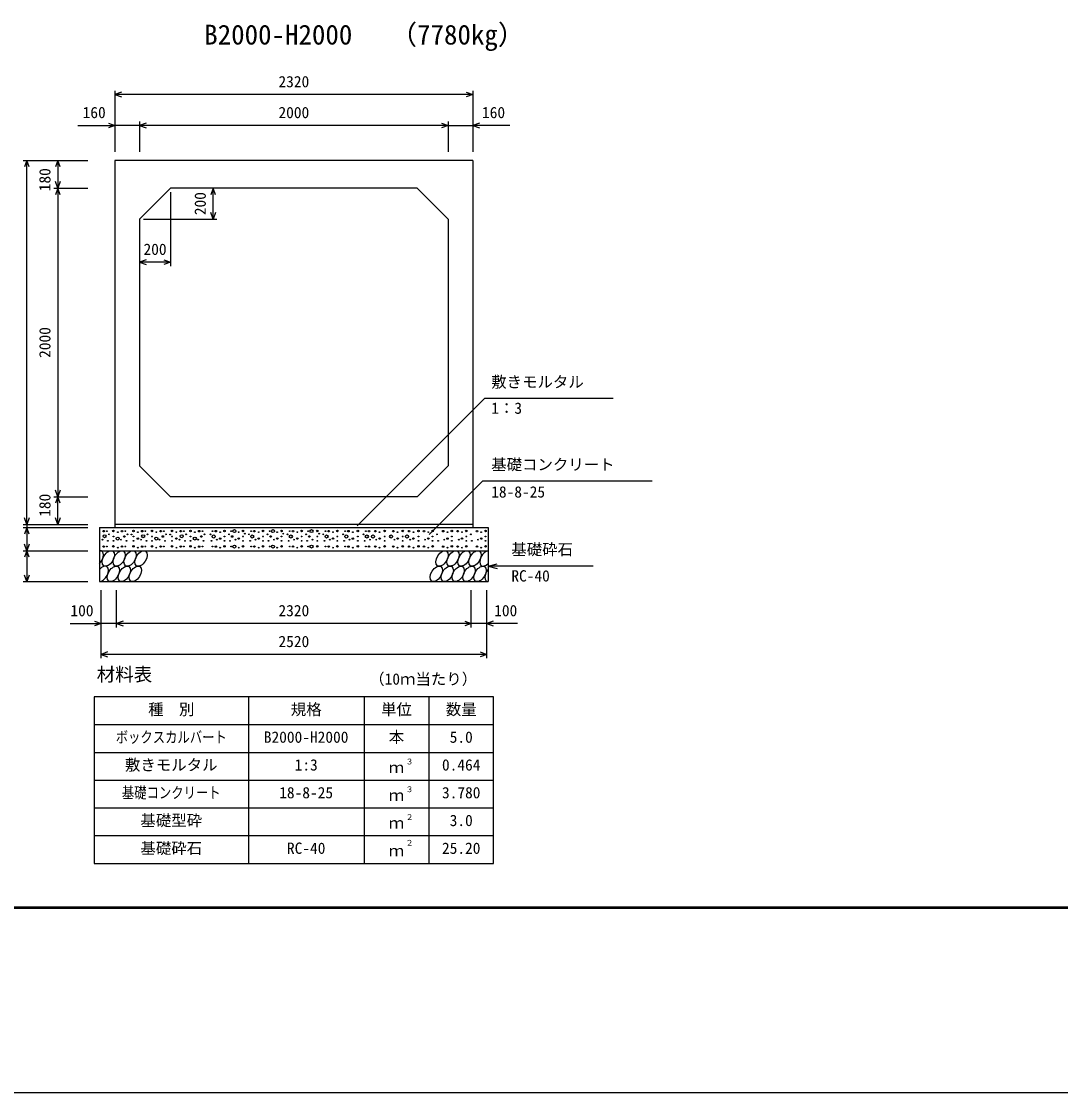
# Model space of a CAD drawing. Units: millimetres, scale not verified. Extents: x -25170 to 75630, y 0 to 35640.
# Drawn here: x 58423 to 65160, y 0 to 6943 of the extents above; entities that cross this region are included whole.
import ezdxf
from ezdxf.enums import TextEntityAlignment as Align

# ---------------------------------------------------------------- set-up
doc = ezdxf.new("R2010")
doc.units = ezdxf.units.MM
doc.header["$LTSCALE"] = 60
for name, color, linetype, lineweight in [('Defpoints_3', 5, 'Continuous', 25), ('DIM', 7, 'Continuous', 25), ('HATCH', 6, 'Continuous', 25), ('HYO', 3, 'Continuous', 25), ('HYO2', 4, 'Continuous', 25), ('OUTLINE', 3, 'Continuous', 25), ('TXT', 7, 'Continuous', 25), ('WAKU', 3, 'Continuous', 50)]:
    doc.layers.add(name, color=color, linetype=linetype, lineweight=lineweight)
doc.styles.add('ＭＳ ゴシック', font='')
doc.styles.get('ＭＳ ゴシック').set_extended_font_data('MS Gothic')

msp = doc.modelspace()

# ---------------------------------------------------------------- linework, layer by layer
at = {"layer": 'Defpoints_3'}
msp.add_line((25230, 0), (75630, 0), dxfattribs=at)
at = {"layer": 'DIM'}
for p, q in [((59029.98, 6493.78), (59029.98, 6096.89)), ((59072.27, 6484.17), (59029.98, 6468.78)), ((61349.98, 6468.78), (59029.98, 6468.78)), ((59029.98, 6468.78), (59072.27, 6453.39)), ((61307.7, 6484.17), (61349.98, 6468.78)), ((61349.98, 6468.78), (61307.7, 6453.39)), ((61349.98, 6493.78), (61349.98, 6096.89)), ((58789.24, 6268.78), (59029.98, 6268.78)), ((58987.7, 6284.17), (59029.98, 6268.78)), ((59029.98, 6268.78), (58987.7, 6253.39)), ((59189.98, 6268.78), (59029.98, 6268.78)), ((59189.98, 6293.78), (59189.98, 6096.89)), ((59232.27, 6284.17), (59189.98, 6268.78)), ((61189.98, 6268.78), (59189.98, 6268.78)), ((59189.98, 6268.78), (59232.27, 6253.39)), ((61147.7, 6284.17), (61189.98, 6268.78)), ((61189.98, 6268.78), (61147.7, 6253.39)), ((61189.98, 6293.78), (61189.98, 6096.89)), ((61189.98, 6268.78), (61349.98, 6268.78)), ((61392.27, 6284.17), (61349.98, 6268.78)), ((61590.73, 6268.78), (61349.98, 6268.78)), ((61349.98, 6268.78), (61392.27, 6253.39)), ((58433.88, 6041.89), (58854.98, 6041.89)), ((58458.88, 6041.89), (58443.49, 5999.6)), ((58458.88, 3681.89), (58458.88, 6041.89)), ((58474.27, 5999.6), (58458.88, 6041.89)), ((58658.88, 6041.89), (58643.49, 5999.6)), ((58658.88, 6041.89), (58658.88, 5861.89)), ((58674.27, 5999.6), (58658.88, 6041.89)), ((58658.88, 5861.89), (58643.49, 5904.17)), ((58674.27, 5904.17), (58658.88, 5861.89)), ((58633.88, 5861.89), (58854.98, 5861.89)), ((58658.88, 5861.89), (58643.49, 5819.6)), ((58658.88, 5861.89), (58658.88, 3861.89)), ((58674.27, 5819.6), (58658.88, 5861.89)), ((59389.98, 5836.89), (59389.98, 5357.17)), ((59666.05, 5861.89), (59650.66, 5819.6)), ((59666.05, 5661.89), (59666.05, 5861.89)), ((59681.44, 5819.6), (59666.05, 5861.89)), ((59666.05, 5661.89), (59650.66, 5704.17)), ((59681.44, 5704.17), (59666.05, 5661.89)), ((59214.98, 5661.89), (59691.05, 5661.89)), ((59232.27, 5397.56), (59189.98, 5382.17)), ((59389.98, 5382.17), (59189.98, 5382.17)), ((59189.98, 5382.17), (59232.27, 5366.78)), ((59347.7, 5397.56), (59389.98, 5382.17)), ((59389.98, 5382.17), (59347.7, 5366.78)), ((60601.17, 3672.31), (61426.48, 4497.62)), ((62258.89, 4497.62), (61426.48, 4497.62)), ((61068.01, 3618.16), (61412.07, 3962.22)), ((62511.62, 3962.22), (61412.07, 3962.22)), ((58658.88, 3861.89), (58643.49, 3904.17)), ((58674.27, 3904.17), (58658.88, 3861.89)), ((58633.88, 3861.89), (58854.98, 3861.89)), ((58658.88, 3861.89), (58643.49, 3819.6)), ((58658.88, 3681.89), (58658.88, 3861.89)), ((58674.27, 3819.6), (58658.88, 3861.89)), ((58433.88, 3681.89), (58854.98, 3681.89)), ((58458.88, 3681.89), (58443.49, 3724.17)), ((58474.27, 3724.17), (58458.88, 3681.89)), ((58458.88, 3681.89), (58458.88, 3661.89)), ((58658.88, 3681.89), (58643.49, 3724.17)), ((58674.27, 3724.17), (58658.88, 3681.89)), ((58433.88, 3661.89), (58854.98, 3661.89)), ((58458.88, 3661.89), (58443.49, 3619.6)), ((58458.88, 3661.89), (58458.88, 3511.89)), ((58474.27, 3619.6), (58458.88, 3661.89)), ((58458.88, 3511.89), (58443.49, 3554.17)), ((58474.27, 3554.17), (58458.88, 3511.89)), ((58433.88, 3511.89), (58854.98, 3511.89)), ((58458.88, 3511.89), (58443.49, 3469.6)), ((58458.88, 3511.89), (58458.88, 3311.89)), ((58474.27, 3469.6), (58458.88, 3511.89)), ((61449.98, 3411.89), (61507.94, 3427.42)), ((62129.79, 3411.89), (61449.98, 3411.89)), ((61449.98, 3411.89), (61507.94, 3396.36)), ((58458.88, 3311.89), (58443.49, 3354.17)), ((58474.27, 3354.17), (58458.88, 3311.89)), ((58433.88, 3311.89), (58854.98, 3311.89)), ((58939.98, 2815.28), (58939.98, 3256.89)), ((59039.98, 3015.28), (59039.98, 3256.89)), ((61339.98, 3015.28), (61339.98, 3256.89)), ((61339.98, 3015.28), (61339.98, 3256.89)), ((61439.98, 2815.28), (61439.98, 3256.89)), ((58897.7, 3055.67), (58939.98, 3040.28)), ((59082.27, 3055.67), (59039.98, 3040.28)), ((61297.7, 3055.67), (61339.98, 3040.28)), ((61482.27, 3055.67), (61439.98, 3040.28)), ((58740.44, 3040.28), (58939.98, 3040.28)), ((58939.98, 3040.28), (58897.7, 3024.88)), ((59039.98, 3040.28), (58939.98, 3040.28)), ((61339.98, 3040.28), (59039.98, 3040.28)), ((59039.98, 3040.28), (59082.27, 3024.88)), ((61339.98, 3040.28), (61297.7, 3024.88)), ((61439.98, 3040.28), (61339.98, 3040.28)), ((61639.53, 3040.28), (61439.98, 3040.28)), ((61439.98, 3040.28), (61482.27, 3024.88)), ((58982.27, 2855.67), (58939.98, 2840.28)), ((61397.7, 2855.67), (61439.98, 2840.28)), ((61439.98, 2840.28), (58939.98, 2840.28)), ((58939.98, 2840.28), (58982.27, 2824.88)), ((61439.98, 2840.28), (61397.7, 2824.88))]:
    msp.add_line(p, q, dxfattribs=at)
at = {"layer": 'HATCH'}
for centre, radius in [((58956.02, 3639.07), 5), ((58962.56, 3606.05), 10), ((58977.05, 3639.07), 2.5), ((58991.07, 3618.05), 2.5), ((59019.95, 3639.94), 5), ((59047.99, 3632.06), 2.5), ((59076.02, 3639.07), 5), ((59097.05, 3639.07), 2.5), ((59111.07, 3618.05), 2.5), ((59137.53, 3617.15), 2.5), ((59149.95, 3639.94), 5), ((59177.99, 3632.06), 2.5), ((59206.02, 3639.07), 5), ((59212.56, 3606.05), 10), ((59227.05, 3639.07), 2.5), ((59241.07, 3618.05), 2.5), ((59269.95, 3639.94), 5), ((59297.99, 3632.06), 2.5), ((59326.02, 3639.07), 5), ((59347.05, 3639.07), 2.5), ((59361.07, 3618.05), 2.5), ((59387.53, 3617.15), 2.5), ((59399.95, 3639.94), 5), ((59427.99, 3632.06), 2.5), ((59456.02, 3639.07), 5), ((59462.56, 3606.05), 10), ((59477.05, 3639.07), 2.5), ((59491.07, 3618.05), 2.5), ((59519.95, 3639.94), 5), ((59547.99, 3632.06), 2.5), ((59576.02, 3639.07), 5), ((59597.05, 3639.07), 2.5), ((59611.07, 3618.05), 2.5), ((59648.89, 3618.05), 2.5), ((59669.92, 3604.05), 10), ((59662.91, 3639.07), 2.5), ((59683.94, 3639.07), 5), ((59711.98, 3632.06), 2.5), ((59740.01, 3639.94), 5), ((59768.89, 3618.05), 2.5), ((59782.91, 3639.07), 2.5), ((59803.94, 3639.07), 10), ((59831.98, 3632.06), 2.5), ((59860.01, 3639.94), 5), ((59871.35, 3622.37), 2.5), ((59898.89, 3618.05), 2.5), ((59919.92, 3604.05), 10), ((59912.91, 3639.07), 2.5), ((59933.94, 3639.07), 5), ((59961.98, 3632.06), 2.5), ((59990.01, 3639.94), 5), ((60018.89, 3618.05), 2.5), ((60032.91, 3639.07), 2.5), ((60053.94, 3639.07), 10), ((60081.98, 3632.06), 2.5), ((60110.01, 3639.94), 5), ((60121.35, 3622.37), 2.5), ((60148.89, 3618.05), 2.5), ((60169.92, 3604.05), 10), ((60162.91, 3639.07), 2.5), ((60183.94, 3639.07), 5), ((60211.98, 3632.06), 2.5), ((60240.01, 3639.94), 5), ((60268.89, 3618.05), 2.5), ((60282.91, 3639.07), 2.5), ((60303.94, 3639.07), 10), ((60341.84, 3639.94), 5), ((60353.18, 3622.37), 2.5), ((60380.71, 3618.05), 2.5), ((60401.74, 3604.05), 10), ((60394.73, 3639.07), 2.5), ((60415.76, 3639.07), 5), ((60443.8, 3632.06), 2.5), ((60471.84, 3639.94), 5), ((60508.78, 3618.05), 2.5), ((60529.81, 3604.05), 10), ((60522.79, 3639.07), 2.5), ((60543.83, 3639.07), 5), ((60571.86, 3632.06), 2.5), ((60604.77, 3639.94), 5), ((60641.7, 3618.05), 2.5), ((60662.73, 3604.05), 10), ((60655.72, 3639.07), 2.5), ((60676.75, 3639.07), 5), ((60703.4, 3604.05), 10), ((60717.42, 3639.07), 5), ((60745.46, 3632.06), 2.5), ((60778.36, 3639.94), 5), ((60820.25, 3604.05), 10), ((60834.27, 3639.07), 5), ((60862.3, 3632.06), 2.5), ((60895.2, 3639.94), 5), ((60922.94, 3604.05), 10), ((60936.96, 3639.07), 5), ((60965, 3632.06), 2.5), ((60997.9, 3639.94), 5), ((61033.17, 3639.07), 5), ((61061.2, 3632.06), 2.5), ((61089.24, 3639.94), 5), ((61118.12, 3618.05), 2.5), ((61157.98, 3639.07), 5), ((61186.02, 3632.06), 2.5), ((61214.06, 3639.94), 5), ((61251.62, 3639.07), 5), ((61279.66, 3632.06), 2.5), ((61307.7, 3639.94), 5), ((61336.57, 3618.05), 2.5), ((61376.44, 3639.07), 5), ((61404.47, 3632.06), 2.5), ((61432.51, 3639.94), 5), ((58949.01, 3583.91), 2.5), ((58956.02, 3539.07), 5), ((58977.05, 3539.07), 2.5), ((58984.06, 3576.04), 2.5), ((59019.95, 3539.94), 5), ((59019.95, 3604.05), 2.5), ((59019.95, 3576.04), 2.5), ((59047.99, 3590.92), 10), ((59069.01, 3583.91), 2.5), ((59076.02, 3539.07), 5), ((59090.04, 3604.05), 5), ((59097.05, 3539.07), 2.5), ((59104.06, 3576.04), 2.5), ((59149.95, 3539.94), 5), ((59149.95, 3604.05), 2.5), ((59149.95, 3576.04), 2.5), ((59177.99, 3590.92), 5), ((59199.01, 3583.91), 2.5), ((59206.02, 3539.07), 5), ((59227.05, 3539.07), 2.5), ((59234.06, 3576.04), 2.5), ((59269.95, 3539.94), 5), ((59269.95, 3604.05), 2.5), ((59269.95, 3576.04), 2.5), ((59297.99, 3590.92), 10), ((59319.01, 3583.91), 2.5), ((59326.02, 3539.07), 5), ((59340.04, 3604.05), 5), ((59347.05, 3539.07), 2.5), ((59354.06, 3576.04), 2.5), ((59399.95, 3539.94), 5), ((59399.95, 3604.05), 2.5), ((59399.95, 3576.04), 2.5), ((59427.99, 3590.92), 5), ((59449.01, 3583.91), 2.5), ((59456.02, 3539.07), 5), ((59477.05, 3539.07), 2.5), ((59484.06, 3576.04), 2.5), ((59519.95, 3539.94), 5), ((59519.95, 3604.05), 2.5), ((59519.95, 3576.04), 2.5), ((59547.99, 3590.92), 10), ((59569.01, 3583.91), 2.5), ((59576.02, 3539.07), 5), ((59590.04, 3604.05), 5), ((59597.05, 3539.07), 2.5), ((59604.06, 3576.04), 2.5), ((59655.9, 3576.04), 2.5), ((59662.91, 3539.07), 2.5), ((59683.94, 3539.07), 5), ((59690.95, 3583.91), 2.5), ((59711.98, 3590.92), 5), ((59740.01, 3539.94), 5), ((59740.01, 3604.05), 2.5), ((59740.01, 3576.04), 2.5), ((59775.9, 3576.04), 2.5), ((59782.91, 3539.07), 2.5), ((59789.92, 3604.05), 5), ((59803.94, 3539.07), 10), ((59810.95, 3583.91), 2.5), ((59831.98, 3590.92), 5), ((59860.01, 3539.94), 5), ((59860.01, 3604.05), 2.5), ((59860.01, 3576.04), 2.5), ((59905.9, 3576.04), 2.5), ((59912.91, 3539.07), 2.5), ((59933.94, 3539.07), 5), ((59940.95, 3583.91), 2.5), ((59961.98, 3590.92), 5), ((59990.01, 3539.94), 5), ((59990.01, 3604.05), 2.5), ((59990.01, 3576.04), 2.5), ((60025.9, 3576.04), 2.5), ((60032.91, 3539.07), 2.5), ((60039.92, 3604.05), 5), ((60053.94, 3539.07), 10), ((60060.95, 3583.91), 2.5), ((60081.98, 3590.92), 5), ((60110.01, 3539.94), 5), ((60110.01, 3604.05), 2.5), ((60110.01, 3576.04), 2.5), ((60155.9, 3576.04), 2.5), ((60162.91, 3539.07), 2.5), ((60183.94, 3539.07), 5), ((60190.95, 3583.91), 2.5), ((60211.98, 3590.92), 5), ((60240.01, 3539.94), 5), ((60240.01, 3604.05), 2.5), ((60240.01, 3576.04), 2.5), ((60275.9, 3576.04), 2.5), ((60282.91, 3539.07), 2.5), ((60289.92, 3604.05), 5), ((60303.94, 3539.07), 10), ((60310.95, 3583.91), 2.5), ((60341.84, 3539.94), 5), ((60341.84, 3604.05), 2.5), ((60341.84, 3576.04), 2.5), ((60387.72, 3576.04), 2.5), ((60394.73, 3539.07), 2.5), ((60415.76, 3539.07), 5), ((60422.77, 3583.91), 2.5), ((60443.8, 3590.92), 5), ((60471.84, 3539.94), 5), ((60471.84, 3604.05), 2.5), ((60471.84, 3576.04), 2.5), ((60515.79, 3576.04), 2.5), ((60522.79, 3539.07), 2.5), ((60543.83, 3539.07), 5), ((60550.83, 3583.91), 2.5), ((60571.86, 3590.92), 5), ((60604.77, 3539.94), 5), ((60604.77, 3604.05), 2.5), ((60604.77, 3576.04), 2.5), ((60648.71, 3576.04), 2.5), ((60655.72, 3539.07), 2.5), ((60676.75, 3539.07), 5), ((60683.76, 3583.91), 2.5), ((60717.42, 3539.07), 5), ((60724.43, 3583.91), 2.5), ((60745.46, 3590.92), 5), ((60778.36, 3539.94), 5), ((60778.36, 3604.05), 2.5), ((60778.36, 3576.04), 2.5), ((60834.27, 3539.07), 5), ((60841.27, 3583.91), 2.5), ((60862.3, 3590.92), 5), ((60895.2, 3539.94), 5), ((60895.2, 3604.05), 2.5), ((60895.2, 3576.04), 2.5), ((60936.96, 3539.07), 5), ((60943.97, 3583.91), 2.5), ((60965, 3590.92), 5), ((60997.9, 3539.94), 5), ((60997.9, 3604.05), 2.5), ((60997.9, 3576.04), 2.5), ((61033.17, 3539.07), 5), ((61040.17, 3583.91), 2.5), ((61061.2, 3590.92), 5), ((61089.24, 3539.94), 5), ((61089.24, 3604.05), 2.5), ((61089.24, 3576.04), 2.5), ((61125.13, 3576.04), 2.5), ((61157.98, 3539.07), 5), ((61164.99, 3583.91), 2.5), ((61186.02, 3590.92), 5), ((61214.06, 3539.94), 5), ((61214.06, 3604.05), 2.5), ((61214.06, 3576.04), 2.5), ((61251.62, 3539.07), 5), ((61258.63, 3583.91), 2.5), ((61279.66, 3590.92), 5), ((61307.7, 3539.94), 5), ((61307.7, 3604.05), 2.5), ((61307.7, 3576.04), 2.5), ((61343.58, 3576.04), 2.5), ((61376.44, 3539.07), 5), ((61383.45, 3583.91), 2.5), ((61404.47, 3590.92), 5), ((61432.51, 3539.94), 5), ((61432.51, 3604.05), 2.5), ((61432.51, 3576.04), 2.5), ((59047.99, 3532.06), 2.5), ((59177.99, 3532.06), 2.5), ((59297.99, 3532.06), 2.5), ((59427.99, 3532.06), 2.5), ((59547.99, 3532.06), 2.5), ((59711.98, 3532.06), 2.5), ((59831.98, 3532.06), 2.5), ((59961.98, 3532.06), 2.5), ((60081.98, 3532.06), 2.5), ((60211.98, 3532.06), 2.5), ((60443.8, 3532.06), 2.5), ((60571.86, 3532.06), 2.5), ((60745.46, 3532.06), 2.5), ((60862.3, 3532.06), 2.5), ((60965, 3532.06), 2.5), ((61061.2, 3532.06), 2.5), ((61186.02, 3532.06), 2.5), ((61279.66, 3532.06), 2.5), ((61404.47, 3532.06), 2.5)]:
    msp.add_circle(centre, radius, dxfattribs=at)
for centre, start_param, end_param in [((58915.33, 3461.88), 4.3355439, 6.7245934), ((61434.54, 3461.88), 0.4199491, 4.357003), ((58948.58, 3361.89), 3.4740877, 7.5860497), ((61467.79, 3361.89), 1.2805297, 3.4964223)]:
    msp.add_ellipse(centre, major_axis=(29.09, 47.08), ratio=0.5792, start_param=start_param, end_param=end_param, dxfattribs=at)
for centre in [(58986.29, 3461.88), (59057.24, 3461.88), (59128.2, 3461.88), (59199.15, 3461.88), (61150.71, 3461.88), (61221.67, 3461.88), (61292.63, 3461.88), (61363.58, 3461.88), (59019.53, 3361.89), (59090.49, 3361.89), (59161.45, 3361.89), (61113.01, 3361.89), (61183.96, 3361.89), (61254.92, 3361.89), (61325.87, 3361.89), (61396.83, 3361.89)]:
    msp.add_ellipse(centre, major_axis=(29.09, 47.08), ratio=0.5792, dxfattribs=at)
at = {"layer": 'HYO'}
for p, q in [((61484.98, 2565.28), (58894.98, 2565.28)), ((58894.98, 2565.28), (58894.98, 1485.28)), ((59894.98, 2565.28), (59894.98, 1485.28)), ((60644.98, 2565.28), (60644.98, 1485.28)), ((61064.98, 2565.28), (61064.98, 1485.28)), ((61484.98, 1485.28), (61484.98, 2565.28)), ((58894.98, 2385.28), (61484.98, 2385.28)), ((58894.98, 1485.28), (61484.98, 1485.28))]:
    msp.add_line(p, q, dxfattribs=at)
at = {"layer": 'HYO2'}
for p, q in [((58894.98, 2205.28), (61484.98, 2205.28)), ((58894.98, 2025.28), (61484.98, 2025.28)), ((58894.98, 1845.28), (61484.98, 1845.28)), ((58894.98, 1665.28), (61484.98, 1665.28))]:
    msp.add_line(p, q, dxfattribs=at)
at = {"layer": 'OUTLINE'}
for p, q in [((59029.98, 6041.89), (59029.98, 3661.89)), ((61349.98, 6041.89), (59029.98, 6041.89)), ((61349.98, 6041.89), (61349.98, 3661.89)), ((59189.98, 5661.89), (59389.98, 5861.89)), ((60989.98, 5861.89), (59389.98, 5861.89)), ((60989.98, 5861.89), (61189.98, 5661.89)), ((59189.98, 5661.89), (59189.98, 4061.89)), ((61189.98, 5661.89), (61189.98, 4061.89)), ((59389.98, 3861.89), (59189.98, 4061.89)), ((61189.98, 4061.89), (60989.98, 3861.89)), ((60989.98, 3861.89), (59389.98, 3861.89)), ((61349.98, 3681.89), (59029.98, 3681.89)), ((58929.98, 3661.89), (58929.98, 3311.89)), ((58929.98, 3661.89), (61449.98, 3661.89)), ((61449.98, 3661.89), (61449.98, 3311.89)), ((58929.98, 3511.89), (61449.98, 3511.89)), ((58929.98, 3311.89), (61449.98, 3311.89))]:
    msp.add_line(p, q, dxfattribs=at)
at = {"layer": 'WAKU'}
msp.add_line((26430, 1200), (74430, 1200), dxfattribs=at)

# ---------------------------------------------------------------- texts
at = {"layer": 'DIM', "style": 'ＭＳ ゴシック'}
for s, p in [('2320', (60089.98, 6493.78)), ('160', (58820.34, 6293.78)), ('2000', (60089.98, 6293.78)), ('160', (61409.62, 6293.78)), ('200', (59214.98, 5407.17)), ('敷きモルタル', (61469.33, 4547.62)), ('1：3', (61469.33, 4377.5)), ('基礎コンクリート', (61469.33, 4012.22)), ('18-8-25', (61469.33, 3834.59)), ('基礎砕石', (61599.72, 3461.89)), ('RC-40', (61599.72, 3290.51)), ('100', (58741.34, 3065.28)), ('2320', (60089.98, 3065.28)), ('100', (61488.62, 3065.28)), ('2520', (60089.98, 2865.28))]:
    msp.add_text(s, height=73.31, dxfattribs=at).set_placement(p, align=Align.BOTTOM_LEFT)
for s, p in [('180', (58633.88, 5841.89)), ('200', (59641.05, 5686.89)), ('2000', (58633.88, 4761.89)), ('180', (58633.88, 3731.89))]:
    msp.add_text(s, height=73.31, rotation=90, dxfattribs=at).set_placement(p, align=Align.BOTTOM_LEFT)
at = {"layer": 'TXT', "style": 'ＭＳ ゴシック'}
for s, height, p in [('（7780kg）', 128.3, (60813.57, 6754.39)), ('B2000-H2000', 128.3, (59608.73, 6754.39)), ('材料表', 87.98, (58911.65, 2640.28)), ('（10ｍ当たり）', 73.31, (60678.31, 2621.94)), ('種\u3000別', 73.31, (59244.98, 2425.28)), ('規格', 73.31, (60169.98, 2425.28)), ('単位', 73.31, (60754.98, 2425.28)), ('数量', 73.31, (61174.98, 2425.28)), ('B2000-H2000', 73.31, (59994.98, 2245.28)), ('本', 73.31, (60804.98, 2245.28)), ('5.0', 73.31, (61199.98, 2245.28)), ('敷きモルタル', 73.31, (59094.98, 2065.28)), ('1:3', 73.31, (60194.98, 2065.28)), ('３', 36.66, (60914.22, 2115.89)), ('0.464', 73.31, (61149.98, 2065.28)), ('ｍ', 73.31, (60804.98, 2048.61)), ('18-8-25', 73.31, (60094.98, 1885.28)), ('ｍ', 73.31, (60804.98, 1868.61)), ('３', 36.66, (60914.22, 1935.89)), ('3.780', 73.31, (61149.98, 1885.28)), ('基礎型砕', 73.31, (59194.98, 1705.28)), ('ｍ', 73.31, (60804.98, 1688.61)), ('２', 36.66, (60914.22, 1755.89)), ('3.0', 73.31, (61199.98, 1705.28)), ('基礎砕石', 73.31, (59194.98, 1525.28)), ('RC-40', 73.31, (60144.98, 1525.28)), ('２', 36.66, (60914.22, 1589.22)), ('25.20', 73.31, (61149.98, 1525.28)), ('ｍ', 73.31, (60804.98, 1508.61))]:
    msp.add_text(s, height=height, dxfattribs=at).set_placement(p, align=Align.BOTTOM_LEFT)
at = {"layer": 'TXT', "style": 'ＭＳ ゴシック', "width": 0.8}
for s, p in [('ボックスカルバート', (59034.98, 2245.28)), ('基礎コンクリート', (59074.98, 1885.28))]:
    msp.add_text(s, height=73.31, dxfattribs=at).set_placement(p, align=Align.BOTTOM_LEFT)

doc.saveas('drawing.dxf')
